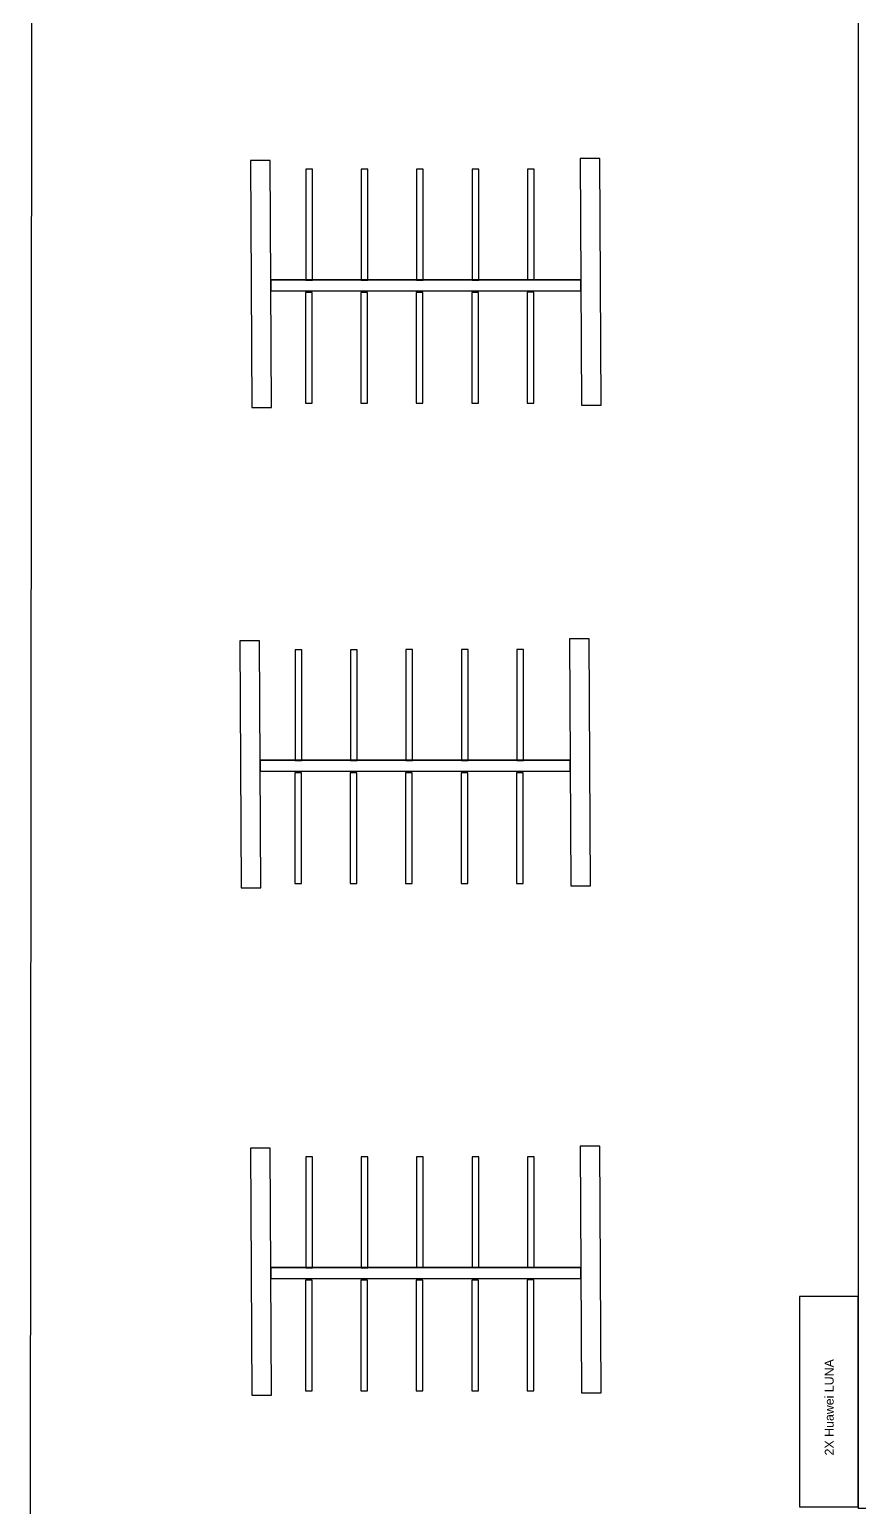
# Model space of a CAD drawing. Header units: millimetres. Extents: x 185509 to 291328, y 95263 to 331092.
# Drawn here: x 185509 to 222954, y 146445 to 213177 of the extents above; entities that cross this region are included whole.
import ezdxf

# ---------------------------------------------------------------- set-up
doc = ezdxf.new("R2010")
doc.units = ezdxf.units.MM
doc.styles.get("Standard").update_dxf_attribs({"font": 'arial.ttf'})

msp = doc.modelspace()

# ---------------------------------------------------------------- linework, layer by layer
for p, q in [((196388.391, 201878.265), (210388.391, 201878.265)), ((210388.391, 201878.265), (196388.391, 201878.265)), ((196388.391, 201878.265), (196388.391, 201378.265)), ((210388.391, 201378.265), (210388.391, 201878.265)), ((196388.391, 201378.265), (210388.391, 201378.265)), ((195907.371, 180187.454), (209907.371, 180187.454)), ((209907.371, 180187.454), (195907.371, 180187.454)), ((195907.371, 180187.454), (195907.371, 179687.454)), ((209907.371, 179687.454), (209907.371, 180187.454)), ((195907.371, 179687.454), (209907.371, 179687.454)), ((196388.391, 157282.259), (210388.391, 157282.259)), ((210388.391, 157282.259), (196388.391, 157282.259)), ((196388.391, 157282.259), (196388.391, 156782.259)), ((210388.391, 156782.259), (210388.391, 157282.259)), ((196388.391, 156782.259), (210388.391, 156782.259))]:
    msp.add_line(p, q)
for points in [[(185722.759, 331091.95), (291328.36, 331091.95), (291114.945, 95262.808), (185509.343, 95262.808)], [(222904.489, 146411.559), (273104.489, 146411.559), (273104.489, 316611.559), (222904.489, 316611.559)], [(196366.028, 207259.114), (195478.309, 207259.114), (195535.067, 196117.629), (196422.786, 196117.629)], [(211245.979, 207352.19), (210358.26, 207352.19), (210415.018, 196210.706), (211302.737, 196210.706)], [(197977.182, 201866.91), (198277.182, 201866.91), (198277.182, 206866.91), (197977.182, 206866.91)], [(200477.182, 201866.91), (200777.182, 201866.91), (200777.182, 206866.91), (200477.182, 206866.91)], [(202974.682, 201868.165), (203274.682, 201868.165), (203274.682, 206868.165), (202974.682, 206868.165)], [(205478.949, 201868.165), (205778.949, 201868.165), (205778.949, 206868.165), (205478.949, 206868.165)], [(207978.949, 201870.254), (208278.949, 201870.254), (208278.949, 206870.254), (207978.949, 206870.254)], [(197957.731, 196309.221), (198257.731, 196309.221), (198257.731, 201309.221), (197957.731, 201309.221)], [(200457.731, 196309.221), (200757.731, 196309.221), (200757.731, 201309.221), (200457.731, 201309.221)], [(202955.231, 196310.477), (203255.231, 196310.477), (203255.231, 201310.477), (202955.231, 201310.477)], [(205459.498, 196310.477), (205759.498, 196310.477), (205759.498, 201310.477), (205459.498, 201310.477)], [(207959.498, 196312.566), (208259.498, 196312.566), (208259.498, 201312.566), (207959.498, 201312.566)], [(195885.008, 185568.303), (194997.288, 185568.303), (195054.047, 174426.819), (195941.766, 174426.819)], [(210764.959, 185661.379), (209877.24, 185661.379), (209933.998, 174519.895), (210821.717, 174519.895)], [(197496.161, 180176.099), (197796.161, 180176.099), (197796.161, 185176.099), (197496.161, 185176.099)], [(199996.161, 180176.099), (200296.161, 180176.099), (200296.161, 185176.099), (199996.161, 185176.099)], [(202493.661, 180177.355), (202793.661, 180177.355), (202793.661, 185177.355), (202493.661, 185177.355)], [(204997.929, 180177.355), (205297.929, 180177.355), (205297.929, 185177.355), (204997.929, 185177.355)], [(207497.929, 180179.444), (207797.929, 180179.444), (207797.929, 185179.444), (207497.929, 185179.444)], [(197476.71, 174618.411), (197776.71, 174618.411), (197776.71, 179618.411), (197476.71, 179618.411)], [(199976.71, 174618.411), (200276.71, 174618.411), (200276.71, 179618.411), (199976.71, 179618.411)], [(202474.21, 174619.666), (202774.21, 174619.666), (202774.21, 179619.666), (202474.21, 179619.666)], [(204978.478, 174619.666), (205278.478, 174619.666), (205278.478, 179619.666), (204978.478, 179619.666)], [(207478.478, 174621.755), (207778.478, 174621.755), (207778.478, 179621.755), (207478.478, 179621.755)], [(196366.028, 162663.108), (195478.309, 162663.108), (195535.067, 151521.624), (196422.786, 151521.624)], [(197977.182, 157270.904), (198277.182, 157270.904), (198277.182, 162270.904), (197977.182, 162270.904)], [(200477.182, 157270.904), (200777.182, 157270.904), (200777.182, 162270.904), (200477.182, 162270.904)], [(202974.682, 157272.16), (203274.682, 157272.16), (203274.682, 162272.16), (202974.682, 162272.16)], [(205478.949, 157272.16), (205778.949, 157272.16), (205778.949, 162272.16), (205478.949, 162272.16)], [(207978.949, 157274.249), (208278.949, 157274.249), (208278.949, 162274.249), (207978.949, 162274.249)], [(211245.979, 162756.184), (210358.26, 162756.184), (210415.018, 151614.7), (211302.737, 151614.7)], [(197957.731, 151713.216), (198257.731, 151713.216), (198257.731, 156713.216), (197957.731, 156713.216)], [(200457.731, 151713.216), (200757.731, 151713.216), (200757.731, 156713.216), (200457.731, 156713.216)], [(202955.231, 151714.471), (203255.231, 151714.471), (203255.231, 156714.471), (202955.231, 156714.471)], [(205459.498, 151714.471), (205759.498, 151714.471), (205759.498, 156714.471), (205459.498, 156714.471)], [(207959.498, 151716.56), (208259.498, 151716.56), (208259.498, 156716.56), (207959.498, 156716.56)], [(222904.489, 155974.354), (220256.654, 155974.354), (220256.654, 146477.481), (222904.489, 146477.481)]]:
    msp.add_lwpolyline(points, close=True)

# ---------------------------------------------------------------- texts
at = {"insert": (221393.047, 148791.246), "char_height": 400, "width": 5489.9565, "attachment_point": 1, "rotation": 90}
msp.add_mtext('2X Huawei LUNA', dxfattribs=at)

doc.saveas('drawing.dxf')
